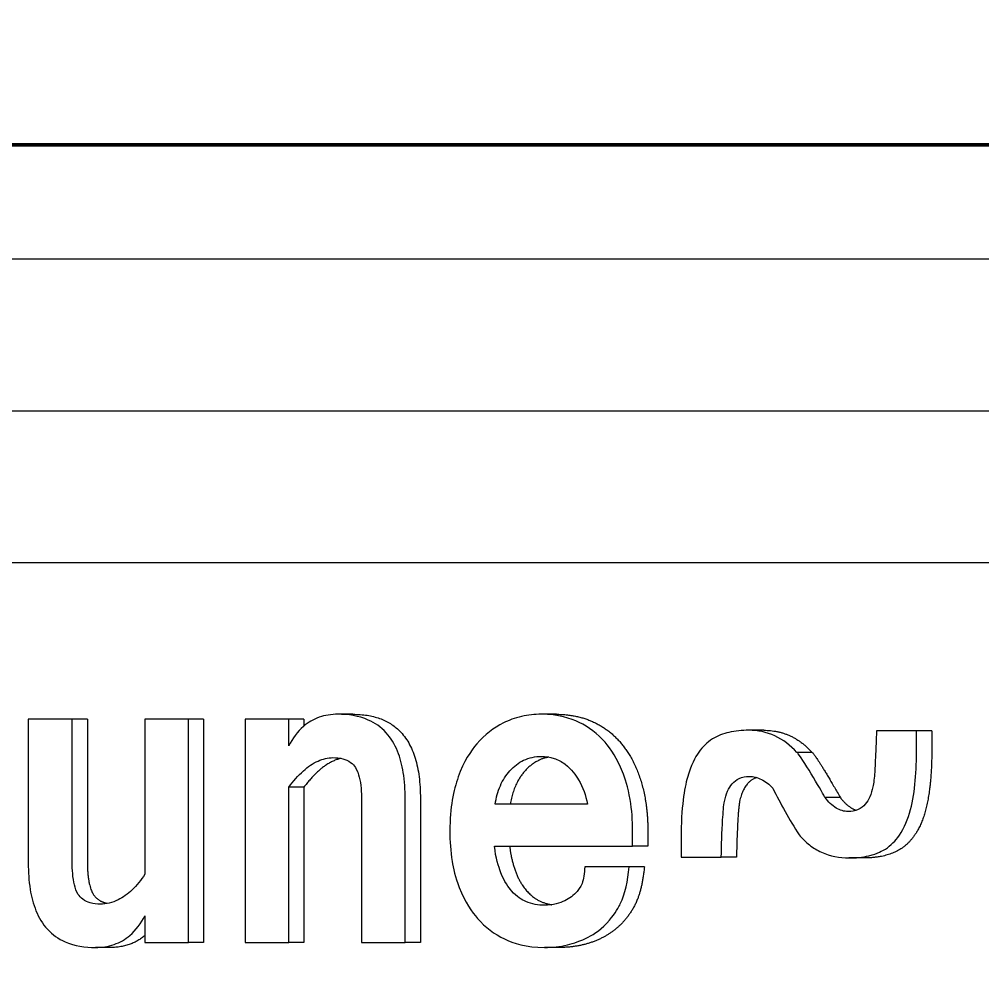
# Model space of a CAD drawing. Header units: inches. Extents: x 17 to 469, y 7 to 301.
# Drawn here: x 346.709 to 348.292, y 107.379 to 108.936 of the extents above; entities that cross this region are included whole.
import ezdxf

# ---------------------------------------------------------------- set-up
doc = ezdxf.new("R2010")
doc.units = ezdxf.units.IN
doc.header["$LTSCALE"] = 14
doc.header["$MEASUREMENT"] = 0
doc.layers.add('Dimension (ANSI)', color=7, linetype='Continuous', lineweight=25)
doc.layers.add('Visible (ANSI)', color=7, linetype='Continuous', lineweight=50)
doc.styles.add('MEMCOR Medium', font='arial.ttf')
doc.dimstyles.new('Default (ANSI)', dxfattribs={"dimscale": 14, "dimtxt": 0.15, "dimasz": 0.098425, "dimexe": 0.125, "dimexo": 0.0625, "dimgap": 0.031496, "dimtad": 0, "dimtih": 1, "dimtoh": 1, "dimdec": 4, "dimrnd": 1e-08, "dimzin": 3, "dimdsep": 46, "dimlunit": 5, "dimtxsty": 'MEMCOR Medium', "dimcen": 0.09, "dimdle": 0.393701, "dimclrd": 256, "dimclre": 256, "dimclrt": 256, "dimadec": 0, "dimazin": 1, "dimtfac": 0.8, "dimtofl": 0, "dimtmove": 0, "dimatfit": 3, "dimfxl": 1, "dimfrac": 1, "dimtolj": 1, "dimtzin": 4, "dimlwd": -1, "dimlwe": -1, "dimarcsym": 0})

# ---------------------------------------------------------------- blocks, each defined once
blk = doc.blocks.new('*D28')
at = {"layer": 'Defpoints', "color": 0, "transparency": 16777216}
for p in [(299.7537, 132.7444), (359.4756, 132.7444), (339.8161, 40.2294)]:
    blk.add_point(p, dxfattribs=at)
at = {"layer": 'Dimension (ANSI)', "transparency": 16777216}
for p, q in [((358.6006, 132.7444), (298.0037, 132.7444)), ((299.7537, 131.3664), (299.7537, 93.6457)), ((299.7537, 41.6073), (299.7537, 79.328)), ((338.9411, 40.2294), (298.0037, 40.2294))]:
    blk.add_line(p, q, dxfattribs=at)
for points in [[(299.5241, 131.3664), (299.9834, 131.3664), (299.7537, 132.7444)], [(299.5241, 41.6073), (299.9834, 41.6073), (299.7537, 40.2294)]]:
    blk.add_solid(points, dxfattribs=at)
at = {"layer": 'Dimension (ANSI)', "transparency": 16777216, "char_height": 2.1, "attachment_point": 5, "style": 'MEMCOR Medium'}
for s, insert in [('\\A1; \\fArial|b0|i0;\\H2.1000;92{\\H0.8x;\\S1#2;} in', (299.7537, 88.6326)), ('\\A1;[2349.9 mm]{\\P\\fArial|b0|i0;\\H2.1000;SHIPPING HEIGHT\\P\\fArial|b0|i0;\\H2.1000;REF.}', (299.7537, 81.4737))]:
    blk.add_mtext(s, dxfattribs=dict(at, insert=insert))

msp = doc.modelspace()

# ---------------------------------------------------------------- linework, layer by layer
at = {"layer": 'Visible (ANSI)'}
msp.add_line((353.845257, 108.729368), (342.760132, 108.729368), dxfattribs=at)
at = {"layer": 'Visible (ANSI)', "linetype": 'Continuous', "lineweight": 18}
for p, q in [((342.269648, 108.541868), (353.960991, 108.541868)), ((343.000357, 108.291833), (353.230282, 108.291833)), ((345.354864, 108.041833), (350.875776, 108.041833)), ((347.258221, 107.792339), (347.233221, 107.792339)), ((347.592873, 107.792339), (347.567873, 107.792339)), ((346.79645, 107.784242), (346.724136, 107.784242)), ((346.724136, 107.784242), (346.724136, 107.5474)), ((346.79645, 107.54993), (346.79645, 107.784242)), ((346.82145, 107.784242), (346.79645, 107.784242)), ((346.82145, 107.784242), (346.82145, 107.54993)), ((346.987537, 107.784242), (346.916099, 107.784242)), ((346.916099, 107.784242), (346.916099, 107.529181)), ((346.987537, 107.416833), (346.987537, 107.784242)), ((347.012537, 107.784242), (346.987537, 107.784242)), ((347.012537, 107.784242), (347.012537, 107.416833)), ((347.152579, 107.784242), (347.08114, 107.784242)), ((347.08114, 107.784242), (347.08114, 107.416833)), ((347.152579, 107.740214), (347.152579, 107.784242)), ((347.177579, 107.784242), (347.152579, 107.784242)), ((347.177579, 107.784242), (347.177579, 107.772955)), ((347.9341, 107.766023), (347.9091, 107.766023)), ((348.185212, 107.765011), (348.119471, 107.765011)), ((348.210212, 107.765011), (348.185212, 107.765011)), ((348.185212, 107.735153), (348.185212, 107.765011)), ((348.210212, 107.765011), (348.210212, 107.735153)), ((348.013428, 107.729586), (347.988428, 107.729586)), ((347.152579, 107.416833), (347.152579, 107.6724)), ((347.177579, 107.6724), (347.152579, 107.6724)), ((347.177579, 107.6724), (347.177579, 107.416833)), ((347.272227, 107.651145), (347.272227, 107.416833)), ((347.344103, 107.416833), (347.344103, 107.653675)), ((347.369103, 107.653675), (347.369103, 107.416833)), ((348.059884, 107.655193), (348.034884, 107.655193)), ((347.643694, 107.644566), (347.492052, 107.644566)), ((347.718201, 107.575234), (347.718201, 107.600031)), ((347.743201, 107.600031), (347.743201, 107.575234)), ((347.797779, 107.58738), (347.797779, 107.557015)), ((347.491176, 107.575234), (347.718201, 107.575234)), ((347.743201, 107.575234), (347.718201, 107.575234)), ((347.797779, 107.557015), (347.863958, 107.557015)), ((347.888958, 107.557015), (347.863958, 107.557015)), ((348.098891, 107.556003), (348.073891, 107.556003)), ((347.712503, 107.541327), (347.639312, 107.541327)), ((347.737503, 107.541327), (347.712503, 107.541327)), ((346.916099, 107.460861), (346.916099, 107.416833)), ((346.916099, 107.416833), (346.987537, 107.416833)), ((347.012537, 107.416833), (346.987537, 107.416833)), ((347.08114, 107.416833), (347.152579, 107.416833)), ((347.177579, 107.416833), (347.152579, 107.416833)), ((347.272227, 107.416833), (347.344103, 107.416833)), ((347.369103, 107.416833), (347.344103, 107.416833)), ((346.85958, 107.408736), (346.83458, 107.408736)), ((347.598133, 107.408736), (347.573133, 107.408736))]:
    msp.add_line(p, q, dxfattribs=at)
for points, degree, knots in [([(347.233221, 107.792339), (347.2228, 107.792339), (347.212415, 107.790878), (347.193179, 107.784056), (347.184636, 107.779103), (347.166906, 107.763675), (347.158947, 107.752631), (347.152579, 107.740214)], 3, [-0.286997863, -0.286997863, -0.286997863, -0.286997863, -0.195305384, -0.195305384, -0.109970073, -0.109970073, 0, 0, 0, 0]), ([(347.344103, 107.653675), (347.344103, 107.667996), (347.343216, 107.68261), (347.338953, 107.708743), (347.335913, 107.720649), (347.326688, 107.743152), (347.320531, 107.753412), (347.304169, 107.771338), (347.294342, 107.778135), (347.267634, 107.789909), (347.250172, 107.792339), (347.233221, 107.792339)], 3, [-0.549838036, -0.549838036, -0.549838036, -0.549838036, -0.440760651, -0.440760651, -0.347374274, -0.347374274, -0.251258835, -0.251258835, -0.149149172, -0.149149172, 0, 0, 0, 0]), ([(347.567873, 107.792339), (347.557044, 107.792339), (347.546274, 107.791227), (347.524109, 107.786157), (347.514347, 107.782355), (347.489399, 107.769955), (347.474669, 107.758642), (347.451795, 107.731972), (347.440266, 107.714727), (347.423668, 107.667503), (347.417546, 107.639171), (347.417546, 107.600537)], 3, [-1.49193162, -1.49193162, -1.49193162, -1.49193162, -1.29030138, -1.29030138, -1.0712515, -1.0712515, -0.64119148, -0.64119148, -0.29439022, -0.29439022, 0, 0, 0, 0]), ([(347.718201, 107.600031), (347.718201, 107.617507), (347.716958, 107.635037), (347.710541, 107.672585), (347.70555, 107.687473), (347.693123, 107.719224), (347.68271, 107.734916), (347.660533, 107.760554), (347.64627, 107.771302), (347.616169, 107.785592), (347.595966, 107.792339), (347.567873, 107.792339)], 3, [-0.953742878, -0.953742878, -0.953742878, -0.953742878, -0.864238922, -0.864238922, -0.757751945, -0.757751945, -0.52950742, -0.52950742, -0.247180323, -0.247180323, 0, 0, 0, 0]), ([(347.9091, 107.766023), (347.898162, 107.766023), (347.887052, 107.765023), (347.86755, 107.760387), (347.858169, 107.75717), (347.840669, 107.74623), (347.833226, 107.738974), (347.820972, 107.721423), (347.81389, 107.708155), (347.803427, 107.670593), (347.797779, 107.640648), (347.797779, 107.58738)], 3, [-2.38343253, -2.38343253, -2.38343253, -2.38343253, -1.8060438, -1.8060438, -1.33277788, -1.33277788, -0.86133468, -0.86133468, -0.40590851, -0.40590851, 0, 0, 0, 0]), ([(347.988428, 107.729586), (347.977831, 107.741332), (347.96581, 107.750645), (347.938386, 107.763241), (347.923924, 107.766023), (347.9091, 107.766023)], 3, [-0.259669604, -0.259669604, -0.259669604, -0.259669604, -0.130428825, -0.130428825, 0, 0, 0, 0]), ([(348.119471, 107.765011), (348.117451, 107.716618), (348.11663, 107.702111), (348.115695, 107.687894), (348.11478, 107.678914), (348.113335, 107.672906)], 3, [-0.0733444233, -0.0733444233, -0.0733444233, -0.0733444233, -0.047519074, -0.047519074, 0, 0, 0, 0]), ([(348.034884, 107.655193), (348.032019, 107.660191), (348.000638, 107.714888), (347.990077, 107.72807), (347.989416, 107.72883), (347.988744, 107.729395), (347.988579, 107.729516), (347.988428, 107.729586)], 3, [-0.0812338479, -0.0812338479, -0.0812338479, -0.0812338479, -0.0063211266, -0.0063211266, -0.0014322504, -0.0014322504, 0, 0, 0, 0]), ([(348.073891, 107.556003), (348.084907, 107.556003), (348.096116, 107.557018), (348.120945, 107.563031), (348.129711, 107.568034), (348.142842, 107.576375), (348.150509, 107.583976), (348.165453, 107.605672), (348.171264, 107.620376), (348.182967, 107.664754), (348.185212, 107.700265), (348.185212, 107.735153)], 3, [-0.589636819, -0.589636819, -0.589636819, -0.589636819, -0.553532833, -0.553532833, -0.506526146, -0.506526146, -0.40328783, -0.40328783, -0.265842047, -0.265842047, 0, 0, 0, 0]), ([(347.152579, 107.6724), (347.159839, 107.682096), (347.16792, 107.691438), (347.18408, 107.705862), (347.192151, 107.71157), (347.208711, 107.719016), (347.216881, 107.720983), (347.225332, 107.720983)], 3, [-0.254147783, -0.254147783, -0.254147783, -0.254147783, -0.156374809, -0.156374809, -0.074354364, -0.074354364, 0, 0, 0, 0]), ([(347.225332, 107.720983), (347.230688, 107.720983), (347.236205, 107.720477), (347.245913, 107.717911), (347.250281, 107.716054), (347.257929, 107.710491), (347.260451, 107.707439), (347.265231, 107.700092), (347.267257, 107.694321), (347.271345, 107.677583), (347.272227, 107.664254), (347.272227, 107.651145)], 3, [-0.243715019, -0.243715019, -0.243715019, -0.243715019, -0.209104446, -0.209104446, -0.179401679, -0.179401679, -0.150757457, -0.150757457, -0.099891353, -0.099891353, 0, 0, 0, 0]), ([(347.492052, 107.644566), (347.493644, 107.655132), (347.496388, 107.665353), (347.504658, 107.684025), (347.509879, 107.692137), (347.523259, 107.707011), (347.530773, 107.712716), (347.548172, 107.721063), (347.557889, 107.723007), (347.567873, 107.723007)], 3, [-0.311667492, -0.311667492, -0.311667492, -0.311667492, -0.237050543, -0.237050543, -0.16576507, -0.16576507, -0.087852602, -0.087852602, 0, 0, 0, 0]), ([(347.580374, 107.721925), (347.559305, 107.718154), (347.522312, 107.679485), (347.517052, 107.644566)], 2, [0.22302545, 0.22302545, 0.22302545, 1, 2, 2, 2]), ([(347.567873, 107.723007), (347.574982, 107.723007), (347.582025, 107.722028), (347.595401, 107.717652), (347.601515, 107.714441), (347.617747, 107.702158), (347.625044, 107.691761), (347.636476, 107.672441), (347.641093, 107.65894), (347.643694, 107.644566)], 3, [-0.251457438, -0.251457438, -0.251457438, -0.251457438, -0.21404187, -0.21404187, -0.178283825, -0.178283825, -0.111899249, -0.111899249, 0, 0, 0, 0]), ([(347.869218, 107.64912), (347.870434, 107.654807), (347.872107, 107.660472), (347.876432, 107.670206), (347.87893, 107.674398), (347.885337, 107.681777), (347.889136, 107.684682), (347.898689, 107.689151), (347.90432, 107.690112), (347.909977, 107.690112)], 3, [-0.174010342, -0.174010342, -0.174010342, -0.174010342, -0.129365784, -0.129365784, -0.090658973, -0.090658973, -0.049771795, -0.049771795, 0, 0, 0, 0]), ([(347.909977, 107.690112), (347.913391, 107.690112), (347.91677, 107.689716), (347.923486, 107.688097), (347.926754, 107.686883), (347.93683, 107.681858), (347.943025, 107.676789), (347.948545, 107.670882)], 3, [-0.126574619, -0.126574619, -0.126574619, -0.126574619, -0.096544816, -0.096544816, -0.066224916, -0.066224916, 0, 0, 0, 0]), ([(347.948545, 107.670882), (347.955076, 107.657855), (347.96192, 107.645033), (347.976387, 107.619384), (347.984035, 107.606562), (347.991934, 107.593959)], 3, [-0.23324276, -0.23324276, -0.23324276, -0.23324276, -0.118545851, -0.118545851, 0, 0, 0, 0]), ([(348.113335, 107.672906), (348.112153, 107.667309), (348.110523, 107.661716), (348.106308, 107.652166), (348.103878, 107.648062), (348.09755, 107.640815), (348.093677, 107.637913), (348.084065, 107.633407), (348.078337, 107.63242), (348.072576, 107.63242)], 3, [-0.172747525, -0.172747525, -0.172747525, -0.172747525, -0.128926767, -0.128926767, -0.091254657, -0.091254657, -0.050695576, -0.050695576, 0, 0, 0, 0]), ([(347.863958, 107.557015), (347.864403, 107.575886), (347.865111, 107.599592), (347.866963, 107.631094), (347.867926, 107.642597), (347.869218, 107.64912)], 3, [-0.129093531, -0.129093531, -0.129093531, -0.129093531, -0.050994454, -0.050994454, 0, 0, 0, 0]), ([(348.072576, 107.63242), (348.069219, 107.63242), (348.065914, 107.632893), (348.059319, 107.634819), (348.056125, 107.636269), (348.046135, 107.642305), (348.040082, 107.648441), (348.034884, 107.655193)], 3, [-0.128632551, -0.128632551, -0.128632551, -0.128632551, -0.099126524, -0.099126524, -0.068837122, -0.068837122, 0, 0, 0, 0]), ([(347.417546, 107.600537), (347.417546, 107.583774), (347.418682, 107.566883), (347.423253, 107.53954), (347.426516, 107.524423), (347.442622, 107.482676), (347.454244, 107.466726), (347.475824, 107.441848), (347.490686, 107.43065), (347.521739, 107.41597), (347.54299, 107.408736), (347.573133, 107.408736)], 3, [-1.15207317, -1.15207317, -1.15207317, -1.15207317, -0.93289171, -0.93289171, -0.78803686, -0.78803686, -0.5752915, -0.5752915, -0.26521632, -0.26521632, 0, 0, 0, 0]), ([(347.991934, 107.593959), (347.997221, 107.587771), (348.002969, 107.5822), (348.015331, 107.572612), (348.021804, 107.568657), (348.043071, 107.558808), (348.058344, 107.556003), (348.073891, 107.556003)], 3, [-0.267811712, -0.267811712, -0.267811712, -0.267811712, -0.201580456, -0.201580456, -0.136795366, -0.136795366, 0, 0, 0, 0]), ([(347.573133, 107.478068), (347.562724, 107.478068), (347.552408, 107.479827), (347.536352, 107.487031), (347.527915, 107.49196), (347.514246, 107.507158), (347.507137, 107.516439), (347.498204, 107.540334), (347.492536, 107.556913), (347.491176, 107.575234)], 3, [-1.96156648, -1.96156648, -1.96156648, -1.96156648, -1.05825772, -1.05825772, -0.46701751, -0.46701751, -0.14011971, -0.14011971, 0, 0, 0, 0]), ([(347.516176, 107.575234), (347.517491, 107.557521), (347.531515, 107.516529), (347.553429, 107.49072), (347.575673, 107.480527), (347.58534, 107.479024)], 2, [0, 0, 0, 1, 2, 3, 3.61124941, 3.61124941, 3.61124941]), ([(346.724136, 107.5474), (346.724136, 107.533048), (346.725023, 107.5184), (346.729291, 107.492218), (346.732332, 107.48029), (346.741553, 107.457792), (346.747694, 107.447548), (346.764004, 107.429665), (346.77379, 107.422886), (346.800367, 107.411158), (346.817724, 107.408736), (346.83458, 107.408736)], 3, [-0.548827562, -0.548827562, -0.548827562, -0.548827562, -0.439512351, -0.439512351, -0.34598462, -0.34598462, -0.250058124, -0.250058124, -0.148318491, -0.148318491, 0, 0, 0, 0]), ([(346.842469, 107.480092), (346.837044, 107.480092), (346.831444, 107.48062), (346.821827, 107.483279), (346.817615, 107.485131), (346.810472, 107.490456), (346.808018, 107.49334), (346.803275, 107.500719), (346.801316, 107.506444), (346.79731, 107.523163), (346.79645, 107.536688), (346.79645, 107.54993)], 3, [-0.253422966, -0.253422966, -0.253422966, -0.253422966, -0.213493453, -0.213493453, -0.180698068, -0.180698068, -0.150977621, -0.150977621, -0.100904321, -0.100904321, 0, 0, 0, 0]), ([(346.82145, 107.54993), (346.82145, 107.50995), (346.839574, 107.484228), (346.854738, 107.481238)], 2, [0, 0, 0, 1, 1.72298337, 1.72298337, 1.72298337]), ([(347.573133, 107.408736), (347.585885, 107.408736), (347.598567, 107.410074), (347.62087, 107.41532), (347.632913, 107.419131), (347.655187, 107.431008), (347.668136, 107.439393), (347.689781, 107.464744), (347.695486, 107.475556), (347.705787, 107.497046), (347.710246, 107.518161), (347.712503, 107.541327)], 3, [-0.510586724, -0.510586724, -0.510586724, -0.510586724, -0.395857325, -0.395857325, -0.305816844, -0.305816844, -0.233792858, -0.233792858, -0.177640706, -0.177640706, 0, 0, 0, 0]), ([(347.639312, 107.541327), (347.638885, 107.530487), (347.63761, 107.521062), (347.634747, 107.513195), (347.632605, 107.507424), (347.621326, 107.494458), (347.614437, 107.489347), (347.598899, 107.481873), (347.587327, 107.478068), (347.573133, 107.478068)], 3, [-1.35675121, -1.35675121, -1.35675121, -1.35675121, -0.38738366, -0.38738366, -0.25082013, -0.25082013, -0.12489258, -0.12489258, 0, 0, 0, 0]), ([(346.916099, 107.529181), (346.909789, 107.519758), (346.902682, 107.510827), (346.887761, 107.496595), (346.880137, 107.490973), (346.862422, 107.482387), (346.852645, 107.480092), (346.842469, 107.480092)], 3, [-0.259852508, -0.259852508, -0.259852508, -0.259852508, -0.169044662, -0.169044662, -0.089539798, -0.089539798, 0, 0, 0, 0]), ([(346.83458, 107.408736), (346.845063, 107.408736), (346.855511, 107.41019), (346.874877, 107.416971), (346.883496, 107.421896), (346.901472, 107.437295), (346.909586, 107.448369), (346.916099, 107.460861)], 3, [-0.289149274, -0.289149274, -0.289149274, -0.289149274, -0.196914302, -0.196914302, -0.111111337, -0.111111337, 0, 0, 0, 0])]:
    msp.add_open_spline(points, degree=degree, knots=knots, dxfattribs=at)
for points in [[(347.258221, 107.792339), (347.369103, 107.792339), (347.369103, 107.653675)], [(347.592873, 107.792339), (347.62662, 107.792339), (347.682719, 107.766023), (347.722164, 107.715416), (347.743201, 107.64406), (347.743201, 107.600031)], [(347.9341, 107.766023), (347.980557, 107.766023), (348.013428, 107.729586)], [(348.013428, 107.729586), (348.015619, 107.728574), (348.038409, 107.692643), (348.059884, 107.655193)], [(348.210212, 107.735153), (348.210212, 107.687076), (348.19794, 107.618756), (348.170767, 107.575234), (348.128255, 107.556003), (348.098891, 107.556003)], [(347.238686, 107.719738), (347.208132, 107.713206), (347.177579, 107.6724)], [(347.922466, 107.688273), (347.901126, 107.68143), (347.894218, 107.64912)], [(347.894218, 107.64912), (347.890711, 107.631408), (347.888958, 107.557015)], [(348.059884, 107.655193), (348.072179, 107.639222), (348.085766, 107.634452)], [(347.737503, 107.541327), (347.733559, 107.500841), (347.709454, 107.454788), (347.672639, 107.424424), (347.624867, 107.408736), (347.598133, 107.408736)], [(346.916099, 107.428409), (346.892967, 107.408736), (346.85958, 107.408736)]]:
    msp.add_open_spline(points, degree=2, dxfattribs=at)

# ---------------------------------------------------------------- dimensions: what is measured, and where the dimension line sits
at = {"layer": 'Dimension (ANSI)'}
dim = msp.add_linear_dim(base=(299.753719, 132.744368), p1=(339.816064, 40.229368), p2=(359.475631, 132.744368), angle=90, text=' \\fArial|b0|i0;\\H2.1000;<> in\\X[2349.9 mm]{\\P\\fArial|b0|i0;\\H2.1000;SHIPPING HEIGHT\\P\\fArial|b0|i0;\\H2.1000;REF.}', dimstyle='Default (ANSI)', override={"dimgap": 0.031496, "dimdec": 4, "dimpost": '', "dimtol": 0, "dimlim": 0, "dimtp": 0, "dimtm": 0, "dimtdec": 2, "dimatfit": 1}, dxfattribs=at)
dim.commit()
dim.dimension.update_dxf_attribs({"geometry": '*D28', "text_midpoint": (299.753719, 86.486868), "dimtype": 160})

doc.saveas('drawing.dxf')
